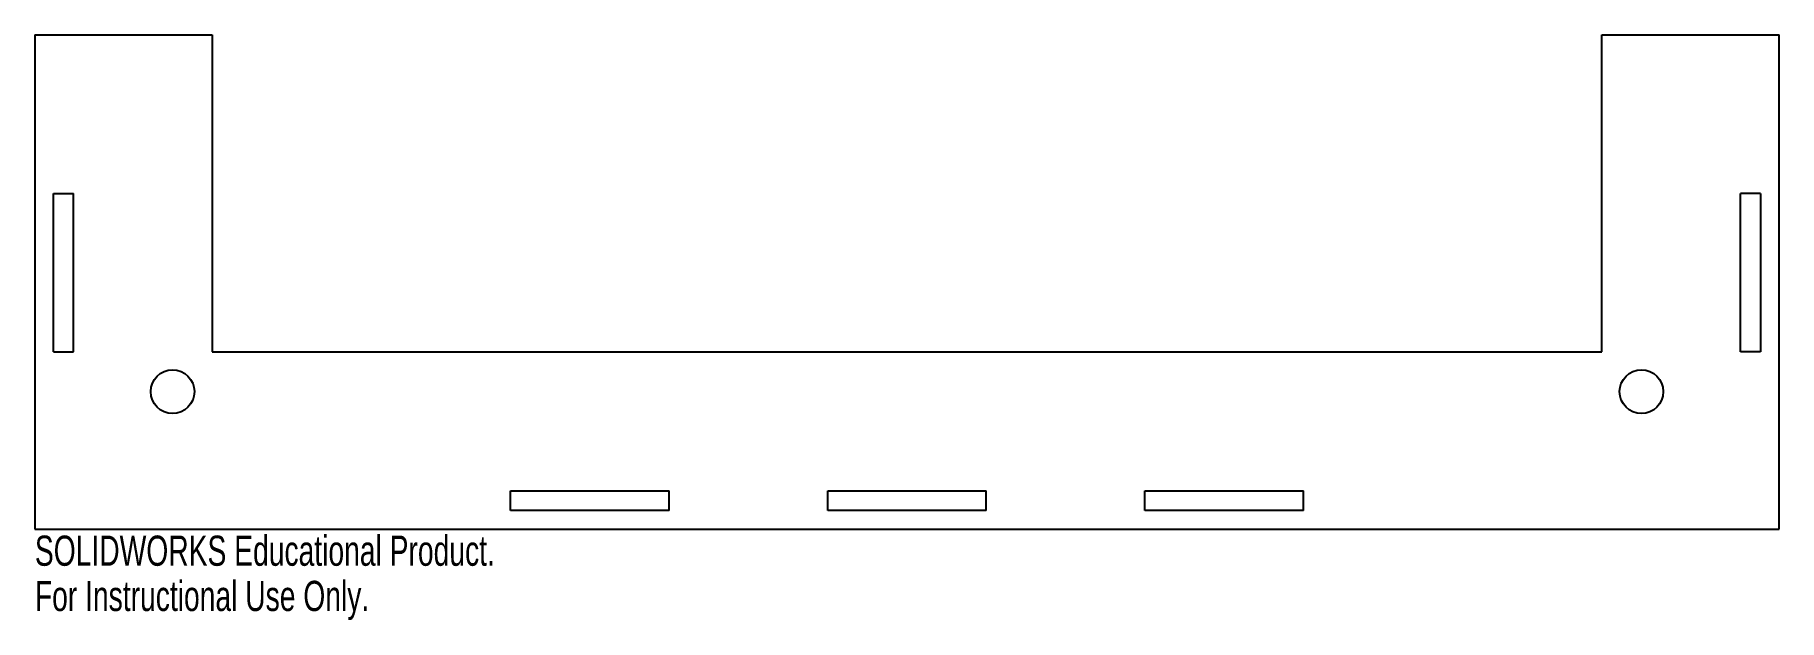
# Model space of a CAD drawing. Header units: millimetres. Extents: x -140 to 140, y -30 to 64.
import ezdxf

# ---------------------------------------------------------------- set-up
doc = ezdxf.new("R2010")
doc.units = ezdxf.units.MM
doc.styles.add('SLDTEXTSTYLE0', font='TXT', dxfattribs={"width": 0.7})

msp = doc.modelspace()

# ---------------------------------------------------------------- linework, layer by layer
at = {"color": 7, "linetype": 'Continuous', "lineweight": 25}
for p, q in [((-139.7, 63.5), (-111.3, 63.5)), ((-139.7, 63.5), (-139.7, -15.7)), ((-111.3, 63.5), (-111.3, 12.7)), ((111.3, 63.5), (139.7, 63.5)), ((111.3, 12.7), (111.3, 63.5)), ((139.7, -15.7), (139.7, 63.5)), ((-136.7, 12.7), (-136.7, 38.1)), ((-136.7, 38.1), (-133.525, 38.1)), ((-133.525, 12.7), (-133.525, 38.1)), ((136.7, 38.1), (133.525, 38.1)), ((133.525, 12.7), (133.525, 38.1)), ((136.7, 38.1), (136.7, 12.7)), ((-136.7, 12.7), (-133.525, 12.7)), ((-111.3, 12.7), (111.3, 12.7)), ((136.7, 12.7), (133.525, 12.7)), ((-63.5, -12.7), (-63.5, -9.525)), ((-63.5, -9.525), (-38.1, -9.525)), ((-38.1, -12.7), (-38.1, -9.525)), ((-12.7, -12.7), (-12.7, -9.525)), ((-12.7, -9.525), (12.7, -9.525)), ((12.7, -12.7), (12.7, -9.525)), ((38.1, -12.7), (38.1, -9.525)), ((38.1, -9.525), (63.5, -9.525)), ((63.5, -12.7), (63.5, -9.525)), ((-38.1, -12.7), (-63.5, -12.7)), ((12.7, -12.7), (-12.7, -12.7)), ((63.5, -12.7), (38.1, -12.7)), ((-139.7, -15.7), (139.7, -15.7))]:
    msp.add_line(p, q, dxfattribs=at)
for centre in [(-117.65, 6.35), (117.65, 6.35)]:
    msp.add_circle(centre, 3.5, dxfattribs=at)

# ---------------------------------------------------------------- texts
at = {"color": 7, "linetype": 'Continuous', "char_height": 4.83362, "attachment_point": 1, "style": 'SLDTEXTSTYLE0'}
for s, insert in [('SOLIDWORKS Educational Product.', (-139.7, -16.72)), ('For Instructional Use Only.', (-139.7, -23.97))]:
    msp.add_mtext(s, dxfattribs=dict(at, insert=insert))

doc.saveas('drawing.dxf')
